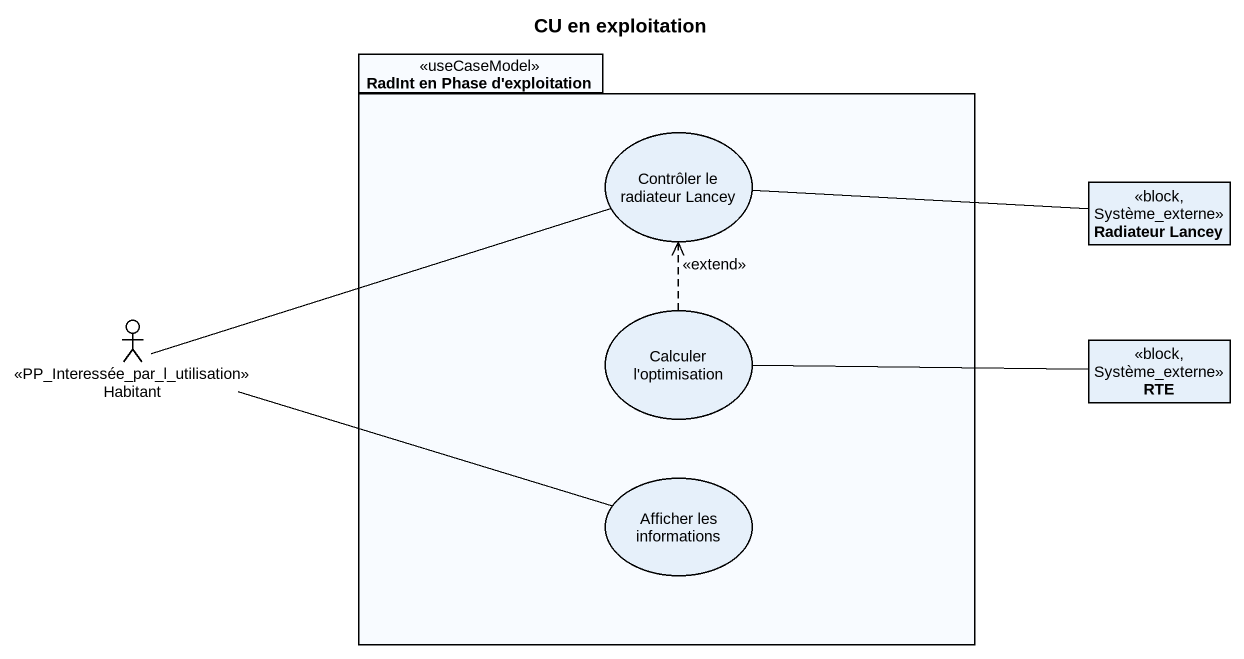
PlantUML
@startuml
title CU en exploitation
allowmixing
hide circle
hide empty members
package "RadInt en Phase d'exploitation" as RadInt_en_Phase_d <<useCaseModel>> {
  usecase "Contrôler le radiateur Lancey" as Contrôler_le_radiateur
  usecase "Calculer l'optimisation" as Calculer_l_optimisation
  usecase "Afficher les informations" as Afficher_les_informations
}
class "Radiateur Lancey" as Radiateur_Lancey <<block, Système_externe>>
actor Habitant <<PP_Interessée_par_l_utilisation>>
class RTE <<block, Système_externe>>
Contrôler_le_radiateur -right- Radiateur_Lancey
Habitant -right- Contrôler_le_radiateur
Habitant -right- Afficher_les_informations
Calculer_l_optimisation .up.> Contrôler_le_radiateur : <<extend>>
Calculer_l_optimisation -right- RTE
@enduml
